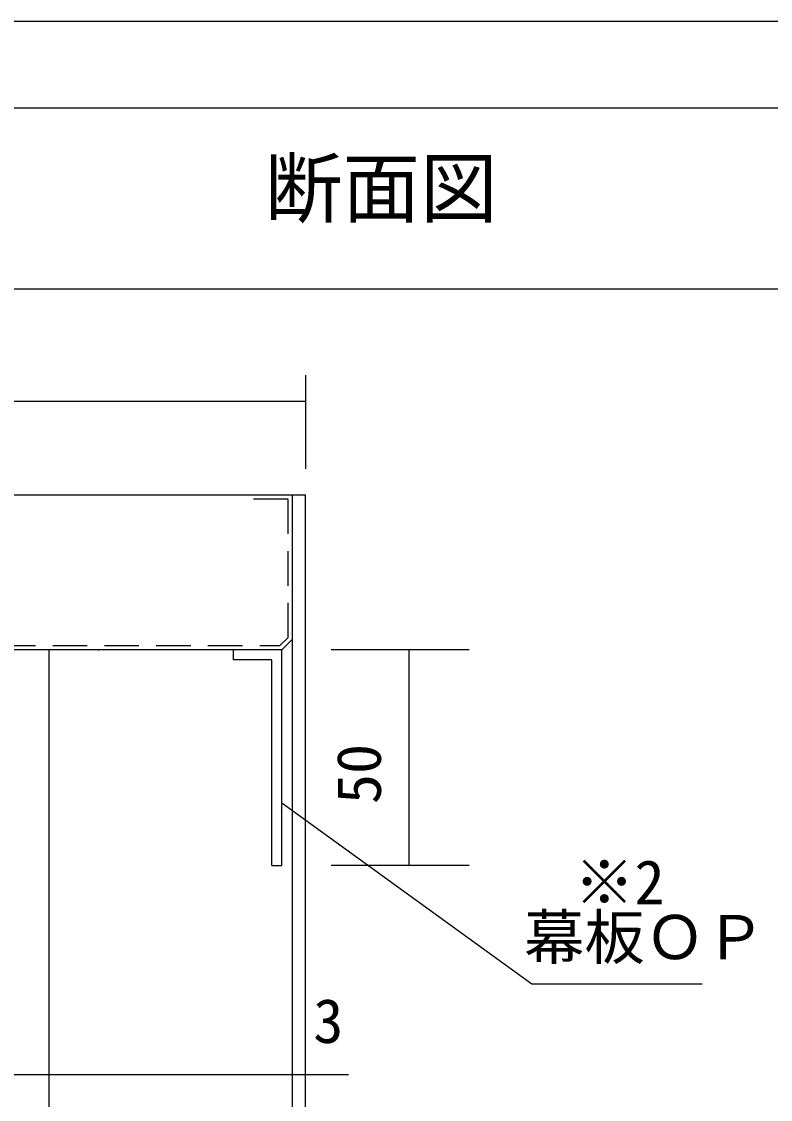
# Model space of a CAD drawing. Units: millimetres, scale not verified. Extents: x -800 to 800, y -554 to 554.
# Drawn here: x -401.1 to -227.4, y 303.9 to 554 of the extents above; entities that cross this region are included whole.
import ezdxf
from ezdxf.enums import TextEntityAlignment as Align

# ---------------------------------------------------------------- set-up
doc = ezdxf.new("R2010")
doc.units = ezdxf.units.MM
doc.header["$LTSCALE"] = 4
doc.linetypes.add('USER9', pattern=[3, 2, -1])
for name, color, linetype, lineweight in [('1-0', 7, 'Continuous', 25), ('1-4_0', 7, 'Continuous', 25), ('2-0', 7, 'Continuous', 25)]:
    doc.layers.add(name, color=color, linetype=linetype, lineweight=lineweight)
doc.styles.add('ＭＳ ゴシック', font='')
doc.styles.get('ＭＳ ゴシック').set_extended_font_data('MS Gothic')

msp = doc.modelspace()

# ---------------------------------------------------------------- linework, layer by layer
at = {"layer": '1-0'}
for p, q in [((-780, 534), (152, 534)), ((-780, 492), (152, 492))]:
    msp.add_line(p, q, dxfattribs=at)
at = {"layer": '1-4_0'}
for p, q in [((-780, 534), (152, 534)), ((-780, 534), (152, 534)), ((-780, 492), (152, 492)), ((-780, 492), (152, 492))]:
    msp.add_line(p, q, dxfattribs=at)
msp.add_lwpolyline([(-800, -554), (800, -554), (800, 554), (-800, 554)], close=True, dxfattribs=at)
at = {"layer": '2-0'}
for p, q in [((-335.274, 471.938), (-335.29, 450.202)), ((-507.271, 465.938), (-335.274, 465.938)), ((-335.234, 465.942), (-335.234, 465.938)), ((-409.457, 444.201), (-335.29, 444.201)), ((-338.293, 185.392), (-338.293, 444.2)), ((-335.29, 185.392), (-335.29, 444.2)), ((-340.791, 408.202), (-338.293, 410.701)), ((-394.789, 408.202), (-394.789, 185.392)), ((-383.25, 408.206), (-383.25, 408.202)), ((-351.939, 405.902), (-351.939, 408.202)), ((-340.791, 358.203), (-340.791, 408.201)), ((-297.293, 408.202), (-329.289, 408.202)), ((-311.29, 408.202), (-311.29, 358.204)), ((-311.249, 408.206), (-311.249, 408.202)), ((-343.092, 405.902), (-351.939, 405.902)), ((-343.092, 358.203), (-343.092, 405.901)), ((-343.092, 358.203), (-340.791, 358.203)), ((-297.293, 358.203), (-329.289, 358.203)), ((-311.249, 358.207), (-311.249, 358.203)), ((-517.285, 309.68), (-325.291, 309.68)), ((-338.248, 309.683), (-338.248, 309.68)), ((-335.25, 309.683), (-335.249, 309.68))]:
    msp.add_line(p, q, dxfattribs=at)
at = {"layer": '2-0', "linetype": 'USER9'}
msp.add_lwpolyline([(-406.886, 417.701), (-405.886, 417.701), (-405.886, 409.201), (-341.208, 409.201), (-339.294, 411.115), (-339.294, 443.201), (-349.294, 443.201)], dxfattribs=at)
at = {"layer": '2-0'}
for points in [[(-340.791, 408.202), (-406.886, 408.202), (-406.886, 431.202)], [(-340.791, 372.75), (-282.759, 330.749), (-243.264, 330.749)]]:
    msp.add_lwpolyline(points, dxfattribs=at)
for centre, radius, start, end in [((-335.272, 465.938), 0.0434, 171.77213, 177.32017), ((-335.275, 465.938), 0.0397, 177.09099, 182.90901), ((-335.28, 465.938), 0.0352, 183.12524, 189.17985), ((-335.276, 465.939), 0.0391, 160.28316, 166.07248), ((-335.274, 465.938), 0.0409, 166.07827, 171.7669), ((-335.278, 465.938), 0.0365, 189.18109, 195.01795), ((-335.277, 465.939), 0.0379, 195.01719, 200.64968), ((-335.277, 465.939), 0.0378, 154.4285, 160.27717), ((-335.276, 465.939), 0.0393, 200.64748, 206.10284), ((-335.278, 465.94), 0.037, 148.5546, 154.42267), ((-335.275, 465.94), 0.0406, 206.09971, 211.4145), ((-335.278, 465.94), 0.0367, 142.69789, 148.54925), ((-335.274, 465.94), 0.0415, 211.41085, 216.62717), ((-335.278, 465.94), 0.0367, 136.8889, 142.69323), ((-335.273, 465.94), 0.0422, 216.62333, 221.78573), ((-335.278, 465.939), 0.0371, 131.15128, 136.88506), ((-335.273, 465.941), 0.0424, 221.78199, 226.93509), ((-335.277, 465.939), 0.0377, 125.50155, 131.14826), ((-335.273, 465.941), 0.0424, 226.93169, 232.11811), ((-335.277, 465.938), 0.0386, 119.94975, 125.49928), ((-335.273, 465.94), 0.042, 232.11532, 237.37364), ((-335.276, 465.937), 0.0397, 114.50051, 119.9481), ((-335.274, 465.94), 0.0414, 237.37172, 242.73431), ((-335.276, 465.936), 0.041, 109.15447, 114.49934), ((-335.274, 465.939), 0.0407, 242.73359, 248.22413), ((-335.275, 465.935), 0.0424, 103.90968, 109.15362), ((-335.274, 465.939), 0.0401, 248.2249, 253.85572), ((-335.275, 465.933), 0.044, 98.76295, 103.909), ((-335.274, 465.938), 0.0396, 253.85826, 259.6277), ((-335.275, 465.931), 0.0458, 93.71097, 98.76233), ((-335.274, 465.938), 0.0394, 259.63214, 265.52261), ((-335.274, 465.93), 0.0476, 88.75108, 93.71589), ((-335.274, 465.938), 0.0396, 265.52638, 271.50042), ((-335.274, 465.931), 0.0467, 83.77532, 88.78032), ((-335.274, 465.938), 0.0394, 271.49391, 277.43308), ((-335.274, 465.932), 0.0449, 78.67636, 83.7747), ((-335.274, 465.938), 0.0394, 277.43846, 283.27166), ((-335.274, 465.934), 0.0432, 73.48114, 78.67573), ((-335.275, 465.938), 0.0398, 283.27514, 288.97644), ((-335.275, 465.939), 0.0404, 288.97807, 294.53802), ((-335.273, 465.935), 0.0417, 68.18632, 73.48039), ((-335.273, 465.937), 0.0403, 62.7892, 68.18533), ((-335.275, 465.939), 0.0411, 294.53801, 299.96226), ((-335.272, 465.938), 0.0392, 57.28893, 62.78781), ((-335.275, 465.94), 0.0417, 299.9609, 305.26779), ((-335.276, 465.94), 0.0422, 305.2654, 310.48328), ((-335.272, 465.939), 0.0382, 51.68797, 57.28699), ((-335.271, 465.939), 0.0374, 45.99345, 51.68534), ((-335.276, 465.941), 0.0425, 310.48015, 315.64479), ((-335.276, 465.941), 0.0424, 315.64119, 320.79344), ((-335.271, 465.94), 0.0369, 40.21848, 45.99003), ((-335.271, 465.94), 0.0367, 34.38299, 40.21422), ((-335.275, 465.94), 0.0419, 320.78962, 325.97335), ((-335.271, 465.94), 0.0368, 28.51407, 34.37797), ((-335.275, 465.94), 0.0411, 325.96957, 331.22965), ((-335.274, 465.939), 0.04, 331.22621, 336.60629), ((-335.271, 465.939), 0.0373, 22.64526, 28.50844), ((-335.272, 465.939), 0.0384, 16.81517, 22.63931), ((-335.272, 465.939), 0.0386, 336.60357, 342.14341), ((-335.274, 465.939), 0.0399, 11.06512, 16.80923), ((-335.271, 465.938), 0.0372, 342.14186, 347.87389), ((-335.276, 465.938), 0.042, 5.43643, 11.05956), ((-335.269, 465.938), 0.0347, 353.8216, 359.98446), ((-335.27, 465.938), 0.0359, 347.87405, 353.81917), ((-383.282, 408.202), 0.0449, 168.2673, 172.97207), ((-383.277, 408.202), 0.0502, 177.75758, 182.24242), ((-383.283, 408.203), 0.0441, 163.51132, 168.27052), ((-383.281, 408.202), 0.0454, 172.96899, 177.65556), ((-383.274, 408.202), 0.0523, 182.11065, 186.52506), ((-383.278, 408.202), 0.0486, 186.52359, 191.13833), ((-383.282, 408.201), 0.0452, 191.13725, 195.96862), ((-383.284, 408.203), 0.0429, 158.66381, 163.51453), ((-383.285, 408.2), 0.042, 195.96819, 201.02919), ((-383.285, 408.203), 0.0415, 153.68814, 158.66678), ((-383.287, 408.199), 0.0392, 201.02973, 206.32768), ((-383.287, 408.204), 0.0399, 148.55019, 153.6906), ((-383.289, 408.198), 0.0368, 206.32956, 211.86326), ((-383.288, 408.205), 0.0382, 143.22093, 148.55179), ((-383.291, 408.197), 0.0348, 211.8668, 217.62363), ((-383.289, 408.206), 0.0366, 137.67968, 143.22124), ((-383.292, 408.196), 0.0333, 217.62907, 223.58247), ((-383.29, 408.207), 0.0352, 131.91794, 137.67822), ((-383.293, 408.196), 0.0324, 223.58982, 229.69795), ((-383.291, 408.208), 0.034, 125.94353, 131.91429), ((-383.293, 408.195), 0.0319, 229.70694, 235.91332), ((-383.292, 408.208), 0.0332, 119.7839, 125.93743), ((-383.293, 408.195), 0.0321, 235.92336, 242.15983), ((-383.292, 408.209), 0.0329, 113.48771, 119.77542), ((-383.293, 408.196), 0.0329, 242.17011, 248.36213), ((-383.292, 408.208), 0.0333, 107.12324, 113.47734), ((-383.292, 408.197), 0.0344, 248.37175, 254.44501), ((-383.292, 408.2), 0.0367, 254.4532, 260.34023), ((-383.291, 408.207), 0.0343, 100.77311, 107.11189), ((-383.291, 408.206), 0.0361, 94.52594, 100.76197), ((-383.291, 408.203), 0.0398, 260.34647, 265.99179), ((-383.291, 408.203), 0.0388, 88.46892, 94.52452), ((-383.291, 408.207), 0.0437, 265.98621, 271.36012), ((-383.291, 408.202), 0.0394, 82.56692, 88.50609), ((-383.291, 408.207), 0.044, 271.31091, 276.62796), ((-383.291, 408.202), 0.0394, 76.72834, 82.56154), ((-383.291, 408.206), 0.0429, 276.63007, 281.97583), ((-383.291, 408.202), 0.0398, 71.02356, 76.72486), ((-383.29, 408.205), 0.042, 281.97749, 287.34518), ((-383.291, 408.201), 0.0404, 65.46198, 71.02193), ((-383.29, 408.204), 0.0412, 287.3464, 292.73386), ((-383.291, 408.201), 0.0411, 60.03774, 65.46199), ((-383.29, 408.204), 0.0406, 292.73471, 298.14387), ((-383.292, 408.2), 0.0417, 54.73221, 60.0391), ((-383.29, 408.203), 0.04, 298.14447, 303.58047), ((-383.292, 408.2), 0.0422, 49.51672, 54.7346), ((-383.289, 408.203), 0.0395, 303.58097, 309.05093), ((-383.292, 408.2), 0.0425, 44.35521, 49.51985), ((-383.289, 408.202), 0.039, 309.05151, 314.56305), ((-383.292, 408.2), 0.0424, 39.20656, 44.35881), ((-383.289, 408.202), 0.0386, 314.56389, 320.12351), ((-383.292, 408.2), 0.0419, 34.02665, 39.21038), ((-383.289, 408.202), 0.0383, 320.1248, 325.73616), ((-383.291, 408.2), 0.0411, 28.77035, 34.03043), ((-383.288, 408.202), 0.0381, 325.73806, 331.40035), ((-383.289, 408.202), 0.0381, 331.40299, 337.10949), ((-383.29, 408.201), 0.04, 23.39371, 28.77379), ((-383.289, 408.201), 0.0386, 17.85659, 23.39643), ((-383.289, 408.202), 0.0384, 337.11291, 342.85005), ((-383.287, 408.202), 0.0372, 12.12611, 17.85814), ((-383.289, 408.202), 0.039, 342.85423, 348.6012), ((-383.286, 408.202), 0.0359, 6.18083, 12.12595), ((-383.292, 408.202), 0.0413, 354.34042, 0.01909), ((-383.29, 408.202), 0.0399, 348.60599, 354.33527), ((-311.29, 408.202), 0.0406, 182.8143, 188.52266), ((-311.294, 408.202), 0.0365, 164.98205, 170.81891), ((-311.295, 408.202), 0.0352, 170.82015, 176.87476), ((-311.292, 408.202), 0.0379, 177.03052, 182.96948), ((-311.291, 408.202), 0.0394, 188.52766, 194.26961), ((-311.292, 408.202), 0.0379, 159.35032, 164.98281), ((-311.291, 408.201), 0.0393, 153.89716, 159.35252), ((-311.291, 408.202), 0.0386, 194.27412, 200.01921), ((-311.292, 408.202), 0.0382, 200.02303, 205.747), ((-311.29, 408.201), 0.0406, 148.5855, 153.90029), ((-311.292, 408.202), 0.0381, 205.75003, 211.43567), ((-311.292, 408.202), 0.0382, 211.43793, 217.0752), ((-311.289, 408.2), 0.0415, 143.37283, 148.58915), ((-311.292, 408.202), 0.0384, 217.07677, 222.66205), ((-311.288, 408.2), 0.0422, 138.21427, 143.37667), ((-311.288, 408.2), 0.0424, 133.06491, 138.21801), ((-311.291, 408.202), 0.0388, 222.66309, 228.198), ((-311.288, 408.2), 0.0424, 127.88189, 133.06831), ((-311.291, 408.202), 0.0392, 228.19868, 233.68851), ((-311.289, 408.2), 0.042, 122.62636, 127.88468), ((-311.291, 408.203), 0.0397, 233.68902, 239.14105), ((-311.291, 408.203), 0.0403, 239.14158, 244.56336), ((-311.289, 408.2), 0.0414, 117.26569, 122.62828), ((-311.289, 408.201), 0.0407, 111.77587, 117.26641), ((-311.29, 408.204), 0.0409, 244.56407, 249.96191), ((-311.289, 408.202), 0.0401, 106.14428, 111.7751), ((-311.29, 408.205), 0.0416, 249.96294, 255.34051), ((-311.29, 408.202), 0.0396, 100.3723, 106.14174), ((-311.29, 408.205), 0.0424, 255.34194, 260.69922), ((-311.29, 408.202), 0.0394, 94.47739, 100.36786), ((-311.29, 408.206), 0.0434, 260.70111, 266.03365), ((-311.29, 408.202), 0.0396, 88.49958, 94.47362), ((-311.29, 408.207), 0.0446, 266.03145, 271.33283), ((-311.29, 408.202), 0.0394, 82.56692, 88.50609), ((-311.29, 408.207), 0.044, 271.31091, 276.62796), ((-311.29, 408.202), 0.0394, 76.72834, 82.56154), ((-311.289, 408.206), 0.0429, 276.63007, 281.97583), ((-311.29, 408.202), 0.0398, 71.02356, 76.72486), ((-311.289, 408.205), 0.042, 281.97749, 287.34518), ((-311.29, 408.201), 0.0404, 65.46198, 71.02193), ((-311.289, 408.204), 0.0412, 287.3464, 292.73386), ((-311.29, 408.201), 0.0411, 60.03774, 65.46199), ((-311.289, 408.204), 0.0406, 292.73471, 298.14387), ((-311.29, 408.2), 0.0417, 54.73221, 60.0391), ((-311.288, 408.203), 0.04, 298.14447, 303.58047), ((-311.291, 408.2), 0.0422, 49.51672, 54.7346), ((-311.288, 408.203), 0.0395, 303.58097, 309.05093), ((-311.291, 408.2), 0.0425, 44.35521, 49.51985), ((-311.288, 408.202), 0.039, 309.05151, 314.56305), ((-311.291, 408.2), 0.0424, 39.20656, 44.35881), ((-311.288, 408.202), 0.0386, 314.56389, 320.12351), ((-311.29, 408.2), 0.0419, 34.02665, 39.21038), ((-311.287, 408.202), 0.0383, 320.1248, 325.73616), ((-311.29, 408.2), 0.0411, 28.77035, 34.03043), ((-311.287, 408.202), 0.0381, 325.73806, 331.40035), ((-311.289, 408.201), 0.04, 23.39371, 28.77379), ((-311.287, 408.202), 0.0381, 331.40299, 337.10949), ((-311.288, 408.201), 0.0386, 17.85659, 23.39643), ((-311.288, 408.202), 0.0384, 337.11291, 342.85005), ((-311.286, 408.202), 0.0372, 12.12611, 17.85814), ((-311.288, 408.202), 0.039, 342.85423, 348.6012), ((-311.285, 408.202), 0.0359, 6.18083, 12.12595), ((-311.289, 408.202), 0.0399, 348.60599, 354.33527), ((-311.29, 408.202), 0.0413, 354.34042, 0.01909), ((-311.29, 358.203), 0.0406, 171.47734, 177.1857), ((-311.291, 358.203), 0.0394, 165.73039, 171.47234), ((-311.292, 358.203), 0.0379, 177.03052, 182.96948), ((-311.295, 358.203), 0.0352, 183.12524, 189.17985), ((-311.294, 358.203), 0.0365, 189.18109, 195.01795), ((-311.292, 358.203), 0.0379, 195.01719, 200.64968), ((-311.292, 358.203), 0.0382, 154.253, 159.97697), ((-311.291, 358.203), 0.0386, 159.98079, 165.72588), ((-311.291, 358.204), 0.0393, 200.64748, 206.10284), ((-311.292, 358.203), 0.0381, 148.56433, 154.24997), ((-311.29, 358.204), 0.0406, 206.09971, 211.4145), ((-311.292, 358.203), 0.0382, 142.9248, 148.56207), ((-311.289, 358.205), 0.0415, 211.41085, 216.62717), ((-311.292, 358.203), 0.0384, 137.33795, 142.92323), ((-311.288, 358.205), 0.0422, 216.62333, 221.78573), ((-311.291, 358.203), 0.0388, 131.802, 137.33691), ((-311.288, 358.205), 0.0424, 221.78199, 226.93509), ((-311.291, 358.202), 0.0392, 126.31149, 131.80132), ((-311.288, 358.205), 0.0424, 226.93169, 232.11811), ((-311.291, 358.202), 0.0397, 120.85895, 126.31098), ((-311.289, 358.205), 0.042, 232.11532, 237.37364), ((-311.291, 358.202), 0.0403, 115.43664, 120.85842), ((-311.289, 358.204), 0.0414, 237.37172, 242.73431), ((-311.29, 358.201), 0.0409, 110.03809, 115.43593), ((-311.289, 358.204), 0.0407, 242.73359, 248.22413), ((-311.29, 358.2), 0.0416, 104.65949, 110.03706), ((-311.289, 358.203), 0.0401, 248.2249, 253.85572), ((-311.29, 358.2), 0.0424, 99.30078, 104.65806), ((-311.29, 358.203), 0.0396, 253.85826, 259.6277), ((-311.29, 358.199), 0.0434, 93.96635, 99.2989), ((-311.29, 358.203), 0.0394, 259.63214, 265.52261), ((-311.29, 358.197), 0.0446, 88.66717, 93.96855), ((-311.29, 358.203), 0.0396, 265.52638, 271.50042), ((-311.29, 358.198), 0.044, 83.37204, 88.68909), ((-311.29, 358.203), 0.0394, 271.49391, 277.43308), ((-311.29, 358.203), 0.0394, 277.43846, 283.27166), ((-311.289, 358.199), 0.0429, 78.02417, 83.36993), ((-311.29, 358.203), 0.0398, 283.27514, 288.97644), ((-311.289, 358.2), 0.042, 72.65482, 78.02251), ((-311.289, 358.201), 0.0412, 67.26614, 72.6536), ((-311.29, 358.204), 0.0404, 288.97807, 294.53802), ((-311.289, 358.201), 0.0406, 61.85613, 67.26529), ((-311.29, 358.204), 0.0411, 294.53801, 299.96226), ((-311.288, 358.202), 0.04, 56.41953, 61.85553), ((-311.29, 358.205), 0.0417, 299.9609, 305.26779), ((-311.291, 358.205), 0.0422, 305.2654, 310.48328), ((-311.288, 358.202), 0.0395, 50.94907, 56.41903), ((-311.288, 358.203), 0.039, 45.43695, 50.94849), ((-311.291, 358.205), 0.0425, 310.48015, 315.64479), ((-311.288, 358.203), 0.0386, 39.87649, 45.43611), ((-311.291, 358.205), 0.0424, 315.64119, 320.79344), ((-311.287, 358.203), 0.0383, 34.26384, 39.8752), ((-311.29, 358.205), 0.0419, 320.78962, 325.97335), ((-311.287, 358.203), 0.0381, 28.59965, 34.26194), ((-311.29, 358.204), 0.0411, 325.96957, 331.22965), ((-311.287, 358.203), 0.0381, 22.89051, 28.59701), ((-311.289, 358.204), 0.04, 331.22621, 336.60629), ((-311.288, 358.203), 0.0384, 17.14995, 22.88709), ((-311.288, 358.203), 0.0386, 336.60357, 342.14341), ((-311.288, 358.203), 0.039, 11.3988, 17.14577), ((-311.286, 358.203), 0.0372, 342.14186, 347.87389), ((-311.289, 358.203), 0.0399, 5.66473, 11.39401), ((-311.284, 358.203), 0.0347, 353.8216, 359.98446), ((-311.285, 358.203), 0.0359, 347.87405, 353.81917), ((-338.293, 309.679), 0.0358, 170.92014, 176.87914), ((-338.291, 309.679), 0.0382, 177.05053, 182.94947), ((-338.286, 309.68), 0.0427, 182.80906, 188.30051), ((-338.286, 309.68), 0.0433, 188.30193, 193.63465), ((-338.291, 309.679), 0.0377, 165.26825, 170.92008), ((-338.285, 309.68), 0.0441, 193.6343, 198.81452), ((-338.289, 309.679), 0.0397, 159.9009, 165.27072), ((-338.287, 309.678), 0.0416, 154.77495, 159.90512), ((-338.284, 309.68), 0.0448, 198.81267, 203.86058), ((-338.286, 309.677), 0.0432, 149.83598, 154.78033), ((-338.284, 309.68), 0.0452, 203.8575, 208.80478), ((-338.284, 309.68), 0.0452, 208.80072, 213.68839), ((-338.285, 309.677), 0.0442, 145.02238, 149.84212), ((-338.285, 309.677), 0.0446, 140.26774, 145.02904), ((-338.284, 309.68), 0.0448, 213.68352, 218.56029), ((-338.285, 309.677), 0.0442, 135.50197, 140.27481), ((-338.285, 309.679), 0.0438, 218.55475, 223.47576), ((-338.286, 309.678), 0.043, 130.65174, 135.50939), ((-338.286, 309.678), 0.0422, 223.46968, 228.49562), ((-338.287, 309.679), 0.0411, 125.64063, 130.65941), ((-338.287, 309.677), 0.0401, 228.48917, 233.68527), ((-338.289, 309.681), 0.0387, 120.38997, 125.64836), ((-338.289, 309.675), 0.0377, 233.67874, 239.11316), ((-338.29, 309.683), 0.0359, 114.82093, 120.39732), ((-338.29, 309.672), 0.035, 239.10705, 244.84791), ((-338.291, 309.686), 0.033, 108.85917, 114.82707), ((-338.291, 309.67), 0.0323, 244.84308, 250.95318), ((-338.292, 309.689), 0.0302, 102.44339, 108.86278), ((-338.292, 309.668), 0.0297, 250.95091, 257.47914), ((-338.293, 309.691), 0.0278, 95.53844, 102.44261), ((-338.293, 309.665), 0.0275, 257.48108, 264.45024), ((-338.293, 309.69), 0.029, 88.24574, 95.22561), ((-338.293, 309.667), 0.0289, 264.76269, 271.75906), ((-338.293, 309.677), 0.0415, 82.7454, 88.48346), ((-338.293, 309.679), 0.0413, 271.5144, 277.28467), ((-338.293, 309.675), 0.0441, 77.32869, 82.7478), ((-338.293, 309.681), 0.0435, 277.28269, 282.77482), ((-338.294, 309.672), 0.0466, 72.1899, 77.33303), ((-338.294, 309.683), 0.0457, 282.77109, 288.02382), ((-338.294, 309.67), 0.0488, 67.27308, 72.19546), ((-338.294, 309.685), 0.0475, 288.01898, 293.08222), ((-338.295, 309.687), 0.0489, 293.07672, 298.00709), ((-338.295, 309.669), 0.0505, 62.51507, 67.27939), ((-338.296, 309.668), 0.0514, 57.84831, 62.52186), ((-338.295, 309.687), 0.0497, 298.00123, 302.85917), ((-338.295, 309.668), 0.0514, 53.20212, 57.85546), ((-338.295, 309.687), 0.0498, 302.85313, 307.70109), ((-338.295, 309.669), 0.0504, 48.50296, 53.20961), ((-338.295, 309.687), 0.0491, 307.69502, 312.59629), ((-338.294, 309.67), 0.0485, 43.67432, 48.51076), ((-338.294, 309.686), 0.0477, 312.59035, 317.60802), ((-338.292, 309.672), 0.0459, 38.63675, 43.68233), ((-338.292, 309.684), 0.0458, 317.60246, 322.79798), ((-338.289, 309.674), 0.0427, 33.30889, 38.6447), ((-338.291, 309.683), 0.0435, 322.7932, 328.22391), ((-338.289, 309.682), 0.0411, 328.22051, 333.93568), ((-338.286, 309.676), 0.0393, 27.61051, 33.31619), ((-338.283, 309.677), 0.0358, 21.46887, 27.61608), ((-338.286, 309.681), 0.0387, 333.93449, 339.9694), ((-338.28, 309.679), 0.0327, 14.82974, 21.47103), ((-338.284, 309.68), 0.0366, 339.97142, 346.33963), ((-338.278, 309.679), 0.03, 7.6737, 14.82632), ((-338.283, 309.68), 0.035, 346.34579, 353.03069), ((-338.282, 309.68), 0.034, 353.04147, 359.98943), ((-335.289, 309.68), 0.042, 182.81266, 188.39209), ((-335.289, 309.68), 0.042, 188.39413, 193.90092), ((-335.293, 309.679), 0.0379, 159.35032, 164.98281), ((-335.294, 309.679), 0.0365, 164.98205, 170.81891), ((-335.295, 309.679), 0.0352, 170.82015, 176.87476), ((-335.292, 309.679), 0.0381, 177.03903, 182.96097), ((-335.288, 309.68), 0.0421, 193.90182, 199.33495), ((-335.291, 309.678), 0.0393, 153.89716, 159.35252), ((-335.288, 309.68), 0.0423, 199.33486, 204.70272), ((-335.288, 309.68), 0.0424, 204.70183, 210.02055), ((-335.29, 309.678), 0.0406, 148.5855, 153.90029), ((-335.288, 309.68), 0.0424, 210.01911, 215.31063), ((-335.289, 309.677), 0.0415, 143.37283, 148.58915), ((-335.289, 309.677), 0.0422, 138.21427, 143.37667), ((-335.288, 309.68), 0.0423, 215.30887, 220.59895), ((-335.289, 309.677), 0.0424, 133.06491, 138.21801), ((-335.288, 309.679), 0.042, 220.59713, 225.91328), ((-335.289, 309.677), 0.0424, 127.88189, 133.06831), ((-335.289, 309.679), 0.0415, 225.91165, 231.28099), ((-335.289, 309.677), 0.042, 122.62636, 127.88468), ((-335.289, 309.679), 0.0409, 231.27983, 236.72693), ((-335.289, 309.678), 0.0414, 117.26569, 122.62828), ((-335.289, 309.678), 0.0403, 236.72652, 242.27093), ((-335.29, 309.678), 0.0407, 111.77587, 117.26641), ((-335.29, 309.678), 0.0397, 242.27156, 247.92537), ((-335.29, 309.679), 0.0401, 106.14428, 111.7751), ((-335.29, 309.677), 0.0392, 247.92731, 253.69268), ((-335.29, 309.679), 0.0396, 100.3723, 106.14174), ((-335.29, 309.677), 0.0389, 253.6961, 259.56319), ((-335.29, 309.68), 0.0394, 94.47739, 100.36786), ((-335.29, 309.677), 0.039, 259.56813, 265.5139), ((-335.29, 309.679), 0.0396, 88.49958, 94.47362), ((-335.29, 309.677), 0.0395, 265.51655, 271.50433), ((-335.29, 309.679), 0.0394, 82.56692, 88.50609), ((-335.29, 309.677), 0.0392, 271.49154, 277.46386), ((-335.29, 309.679), 0.0394, 76.72834, 82.56154), ((-335.29, 309.677), 0.0389, 277.46951, 283.37966), ((-335.29, 309.679), 0.0398, 71.02356, 76.72486), ((-335.29, 309.677), 0.039, 283.38385, 289.20212), ((-335.29, 309.679), 0.0404, 65.46198, 71.02193), ((-335.29, 309.677), 0.0394, 289.20479, 294.91481), ((-335.291, 309.678), 0.0411, 60.03774, 65.46199), ((-335.29, 309.678), 0.04, 294.91607, 300.51423), ((-335.291, 309.677), 0.0417, 54.73221, 60.0391), ((-335.291, 309.678), 0.0406, 300.51431, 306.00803), ((-335.291, 309.677), 0.0422, 49.51672, 54.7346), ((-335.291, 309.679), 0.0412, 306.0072, 311.41261), ((-335.291, 309.677), 0.0425, 44.35521, 49.51985), ((-335.291, 309.679), 0.0418, 311.41118, 316.75064), ((-335.291, 309.677), 0.0424, 39.20656, 44.35881), ((-335.292, 309.679), 0.0422, 316.74888, 322.04853), ((-335.291, 309.677), 0.0419, 34.02665, 39.21038), ((-335.292, 309.68), 0.0424, 322.04671, 327.33413), ((-335.29, 309.678), 0.0411, 28.77035, 34.03043), ((-335.292, 309.68), 0.0424, 327.3325, 332.63459), ((-335.289, 309.678), 0.04, 23.39371, 28.77379), ((-335.292, 309.68), 0.0424, 332.6334, 337.97426), ((-335.288, 309.679), 0.0386, 17.85659, 23.39643), ((-335.292, 309.68), 0.0422, 337.97374, 343.37266), ((-335.287, 309.679), 0.0372, 12.12611, 17.85814), ((-335.292, 309.68), 0.042, 343.37304, 348.84251), ((-335.285, 309.679), 0.0359, 6.18083, 12.12595), ((-335.292, 309.68), 0.0421, 354.3905, 0.00259), ((-335.291, 309.68), 0.042, 348.84396, 354.38784)]:
    msp.add_arc(centre, radius, start, end, dxfattribs=at)

# ---------------------------------------------------------------- texts
at = {"layer": '1-4_0', "style": 'ＭＳ ゴシック'}
msp.add_text('断面図', height=13.2, dxfattribs=at).set_placement((-344.697, 504.791), align=Align.BOTTOM_LEFT)
at = {"layer": '2-0', "style": 'ＭＳ ゴシック'}
msp.add_text('50', height=10.26, rotation=90, dxfattribs=at).set_placement((-314.708, 372.447), align=Align.BOTTOM_LEFT)
for s, p in [('※2', (-272.964, 346.124)), ('幕板ＯＰ', (-284.577, 333.383)), ('3', (-333.46, 313.931))]:
    msp.add_text(s, height=10.26, dxfattribs=at).set_placement(p, align=Align.BOTTOM_LEFT)

doc.saveas('drawing.dxf')
